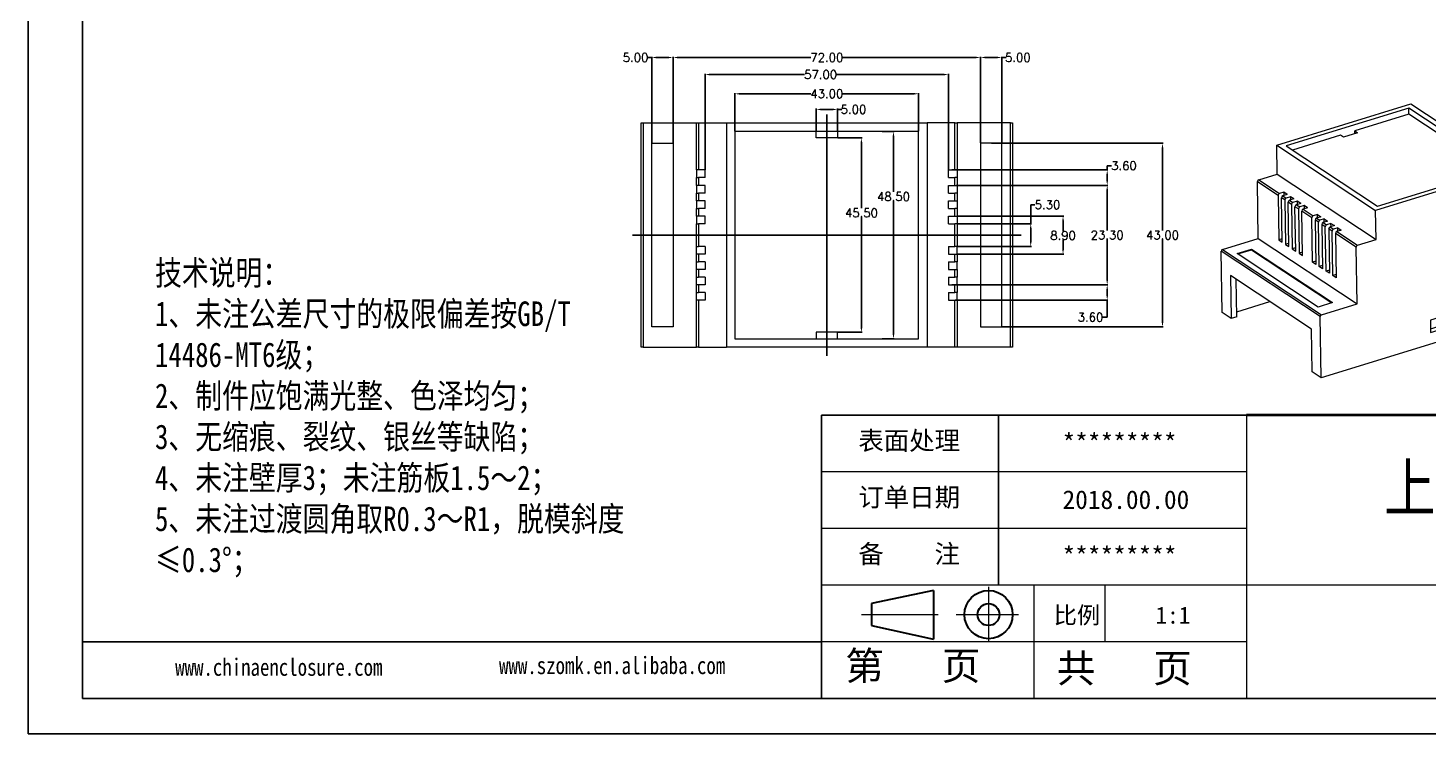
# Model space of a CAD drawing. Header units: inches. Extents: x 3379 to 5125, y 1126 to 1474.
# Drawn here: x 3379.1 to 3706.9, y 1125.7 to 1291 of the extents above; entities that cross this region are included whole.
import ezdxf

# ---------------------------------------------------------------- set-up
doc = ezdxf.new("R2010")
doc.units = ezdxf.units.IN
doc.header["$LTSCALE"] = 15
doc.linetypes.add('CENTER2', pattern=[28.575, 19.05, -3.175, 3.175, -3.175])
doc.layers.add('文字', color=81, linetype='Continuous')
for name, color, linetype, lineweight in [('粗实线', 7, 'Continuous', 30), ('细实线', 3, 'Continuous', 9), ('细点划线', 2, 'CENTER2', 9)]:
    doc.layers.add(name, color=color, linetype=linetype, lineweight=lineweight)
doc.styles.get("Standard").update_dxf_attribs({"font": 'txt', "bigfont": 'gbcbig.shx'})
doc.styles.add('宋体', font='', dxfattribs={"width": 0.8, "height": 3.5})
doc.styles.get('宋体').set_extended_font_data('SimSun')
doc.dimstyles.new('2.5', dxfattribs={"dimtxt": 2, "dimasz": 1, "dimexe": 0.18, "dimexo": 0.0625, "dimgap": 0.09, "dimtad": 0, "dimtih": 1, "dimtoh": 1, "dimzin": 0, "dimdsep": 46, "dimtxsty": 'Standard', "dimcen": 1, "dimadec": 0, "dimazin": 2, "dimtfac": 1, "dimtofl": 0, "dimtmove": 0, "dimatfit": 3, "dimfxl": 1, "dimtolj": 1, "dimtzin": 0, "dimarcsym": 0})

# ---------------------------------------------------------------- blocks, each defined once
blk = doc.blocks.new('1')
at = {"color": 7, "linetype": 'Continuous', "lineweight": 15}
for p, q in [((4125.38, 1702.35), (4071.17, 1674.18)), ((4125.69, 1701.05), (4073.97, 1674.17)), ((4125.69, 1701.05), (4124.75, 1686.88)), ((4129.08, 1700.81), (4125.38, 1702.35)), ((4127.84, 1700.16), (4125.69, 1701.05)), ((4129.08, 1700.81), (4127.84, 1700.16)), ((4129.08, 1700.81), (4128.26, 1688.37)), ((3961.98, 1685.9), (4001.19, 1697.95)), ((4000.63, 1696.71), (3964.75, 1685.68)), ((4027.35, 1679.05), (4000.63, 1696.71)), ((4000.66, 1694.91), (4000.63, 1696.71)), ((4001.19, 1697.95), (4030.12, 1678.84)), ((4127.84, 1700.16), (4127.01, 1687.72)), ((4000.66, 1694.91), (3984.8, 1690.04)), ((4025.52, 1678.49), (4000.66, 1694.91)), ((3980.63, 1688.76), (3966.61, 1684.46)), ((3981.46, 1688.22), (3980.63, 1688.76)), ((3985.63, 1689.5), (3981.46, 1688.22)), ((3984.8, 1690.04), (3985.63, 1689.5)), ((3984.82, 1689.25), (3984.8, 1690.04)), ((3961.98, 1685.9), (3990.9, 1666.79)), ((3962.12, 1677.39), (3961.98, 1685.9)), ((3964.75, 1685.68), (3991.47, 1668.03)), ((4096.49, 1682.62), (4102.72, 1685.86)), ((4101.06, 1685), (4100.93, 1682.96)), ((4102.72, 1685.86), (4102.49, 1682.31)), ((4111.8, 1658.36), (4163.52, 1685.24)), ((4112.11, 1657.06), (4166.32, 1685.24)), ((4122.75, 1686.66), (4122.54, 1683.55)), ((4122.75, 1686.66), (4123.87, 1687.25)), ((4124.39, 1685.98), (4122.75, 1686.66)), ((4123.87, 1687.25), (4125.51, 1686.56)), ((4124.18, 1682.87), (4124.39, 1685.98)), ((4125.64, 1683.1), (4125.85, 1686.21)), ((4128.26, 1688.37), (4127.01, 1687.72)), ((4127.01, 1687.72), (4149.89, 1678.16)), ((4128.26, 1688.37), (4151.13, 1678.81)), ((4161.23, 1684.06), (4161.37, 1686.14)), ((4162.62, 1686.79), (4161.37, 1686.14)), ((4163.52, 1685.24), (4161.37, 1686.14)), ((4166.32, 1685.24), (4162.62, 1686.79)), ((4166.32, 1685.24), (4165.14, 1667.48)), ((4096.26, 1679.07), (4096.49, 1682.62)), ((4102.49, 1682.31), (4096.26, 1679.07)), ((4100.93, 1682.96), (4096.36, 1680.58)), ((4102.49, 1682.31), (4100.93, 1682.96)), ((4105.53, 1682.86), (4103.52, 1652.53)), ((4106.31, 1682.53), (4104.3, 1652.21)), ((4106.94, 1682.86), (4104.88, 1651.96)), ((4107.4, 1683.83), (4105.28, 1651.86)), ((4106.16, 1683.18), (4105.53, 1682.86)), ((4105.53, 1682.86), (4106.31, 1682.53)), ((4108.18, 1683.5), (4106.06, 1651.53)), ((4106.94, 1682.86), (4106.16, 1683.18)), ((4106.31, 1682.53), (4106.94, 1682.86)), ((4108.8, 1683.83), (4106.68, 1651.85)), ((4108.03, 1684.15), (4107.4, 1683.83)), ((4107.4, 1683.83), (4108.18, 1683.5)), ((4108.8, 1683.83), (4108.03, 1684.15)), ((4108.18, 1683.5), (4108.8, 1683.83)), ((4116.5, 1680.41), (4115.38, 1663.54)), ((4122.54, 1683.55), (4116.5, 1680.41)), ((4137.41, 1671.67), (4116.5, 1680.41)), ((4124.18, 1682.87), (4122.54, 1683.55)), ((4145.51, 1675.88), (4125.71, 1684.16)), ((3956.7, 1675.73), (3962.12, 1677.39)), ((3962.12, 1677.39), (3991.04, 1658.28)), ((4030.12, 1678.84), (3990.9, 1666.79)), ((3991.47, 1668.03), (4027.35, 1679.05)), ((4030.26, 1670.33), (4030.12, 1678.84)), ((4093.07, 1676.38), (4092.45, 1676.06)), ((4093.85, 1676.06), (4093.07, 1676.38)), ((4117.26, 1676.77), (4116.31, 1662.56)), ((4118.04, 1676.45), (4117.09, 1662.24)), ((4117.88, 1677.1), (4117.26, 1676.77)), ((4117.26, 1676.77), (4118.04, 1676.45)), ((4118.66, 1676.77), (4117.72, 1662.56)), ((4118.66, 1676.77), (4117.88, 1677.1)), ((4118.04, 1676.45), (4118.66, 1676.77)), ((4120.22, 1676.12), (4119.6, 1675.79)), ((4121, 1675.79), (4120.22, 1676.12)), ((3956.56, 1658.59), (3956.29, 1675.15)), ((3962.35, 1671.15), (3956.29, 1675.15)), ((3956.7, 1675.73), (3962.76, 1671.72)), ((3964.01, 1672.11), (3962.76, 1671.72)), ((3965, 1671.45), (3964.01, 1672.11)), ((3964.01, 1672.11), (3964.02, 1671.15)), ((4035.97, 1671.97), (4030.17, 1675.8)), ((4035.68, 1672), (4030.26, 1670.33)), ((4071.17, 1674.18), (4069.98, 1656.41)), ((4071.17, 1674.18), (4074.87, 1672.63)), ((4073.97, 1674.17), (4076.12, 1673.28)), ((4074.87, 1672.63), (4074.04, 1660.2)), ((4076.12, 1673.28), (4074.87, 1672.63)), ((4075.29, 1660.84), (4076.12, 1673.28)), ((4090.58, 1675.09), (4089.47, 1658.41)), ((4091.36, 1674.76), (4090.25, 1658.08)), ((4091.2, 1675.41), (4090.58, 1675.09)), ((4090.58, 1675.09), (4091.36, 1674.76)), ((4091.98, 1675.08), (4090.83, 1657.83)), ((4091.98, 1675.08), (4091.2, 1675.41)), ((4092.45, 1676.06), (4091.22, 1657.67)), ((4091.36, 1674.76), (4091.98, 1675.08)), ((4093.23, 1675.73), (4092, 1657.34)), ((4092.45, 1676.06), (4093.23, 1675.73)), ((4093.85, 1676.06), (4092.59, 1657.1)), ((4093.23, 1675.73), (4093.85, 1676.06)), ((4119.6, 1675.79), (4118.68, 1661.94)), ((4120.38, 1675.47), (4119.51, 1662.37)), ((4119.6, 1675.79), (4120.38, 1675.47)), ((4121, 1675.79), (4120.13, 1662.7)), ((4120.38, 1675.47), (4121, 1675.79)), ((4122.62, 1663.99), (4123.16, 1672.15)), ((4123.16, 1672.15), (4124.57, 1671.56)), ((3962.35, 1671.15), (3962.56, 1658.16)), ((3963.55, 1657.51), (3963.34, 1670.49)), ((3964.33, 1669.84), (3963.34, 1670.49)), ((3965, 1671.45), (3963.75, 1671.07)), ((3963.75, 1671.07), (3964.74, 1670.41)), ((3964.33, 1669.84), (3964.55, 1656.85)), ((3965.99, 1670.8), (3964.74, 1670.41)), ((3965.54, 1656.2), (3965.32, 1669.18)), ((3966.31, 1668.53), (3965.32, 1669.18)), ((3966.98, 1670.14), (3965.73, 1669.76)), ((3965.73, 1669.76), (3966.72, 1669.1)), ((3966.98, 1670.14), (3965.99, 1670.8)), ((3965.99, 1670.8), (3966.01, 1669.84)), ((3966.31, 1668.53), (3966.53, 1655.54)), ((3967.97, 1669.49), (3966.72, 1669.1)), ((3968.97, 1668.83), (3967.71, 1668.45)), ((3967.71, 1668.45), (3968.71, 1667.79)), ((3968.97, 1668.83), (3967.97, 1669.49)), ((3967.97, 1669.49), (3967.99, 1668.53)), ((3969.96, 1668.18), (3968.71, 1667.79)), ((3970.95, 1667.52), (3969.96, 1668.18)), ((3969.96, 1668.18), (3969.97, 1667.22)), ((4036.38, 1655.11), (4036.11, 1671.68)), ((4123.87, 1664.64), (4124.34, 1671.66)), ((4124.57, 1671.56), (4124.12, 1664.77)), ((4125.61, 1665.54), (4125.97, 1670.98)), ((4125.97, 1670.98), (4127.38, 1670.39)), ((4126.86, 1666.19), (4127.14, 1670.49)), ((4127.38, 1670.39), (4127.11, 1666.32)), ((4128.6, 1667.1), (4128.78, 1669.8)), ((4128.78, 1669.8), (4130.18, 1669.22)), ((4129.85, 1667.74), (4129.95, 1669.31)), ((4130.18, 1669.22), (4130.09, 1667.87)), ((4140.95, 1668.8), (4137.03, 1666.76)), ((4139.16, 1665.9), (4139.29, 1667.93)), ((4140.72, 1665.24), (4140.95, 1668.8)), ((3967.52, 1654.89), (3967.3, 1667.87)), ((3968.3, 1667.22), (3967.3, 1667.87)), ((3968.3, 1667.22), (3968.51, 1654.23)), ((3969.5, 1653.58), (3969.29, 1666.56)), ((3972.21, 1664.63), (3969.29, 1666.56)), ((3970.95, 1667.52), (3969.7, 1667.14)), ((3969.7, 1667.14), (3972.62, 1665.21)), ((3972.42, 1651.65), (3972.21, 1664.63)), ((3973.87, 1665.59), (3972.62, 1665.21)), ((3973.2, 1663.98), (3973.42, 1650.99)), ((3974.19, 1663.32), (3973.2, 1663.98)), ((3974.86, 1664.94), (3973.61, 1664.55)), ((3973.61, 1664.55), (3974.6, 1663.9)), ((3973.87, 1665.59), (3974.86, 1664.94)), ((3973.89, 1664.64), (3973.87, 1665.59)), ((3975.85, 1664.28), (3974.6, 1663.9)), ((3975.85, 1664.28), (3976.84, 1663.63)), ((3975.87, 1663.33), (3975.85, 1664.28)), ((3991.04, 1658.28), (3990.9, 1666.79)), ((4047.1, 1658.28), (4036.21, 1665.48)), ((4137.03, 1666.76), (4136.79, 1663.2)), ((4136.79, 1663.2), (4140.72, 1665.24)), ((4136.89, 1664.72), (4139.16, 1665.9)), ((4137.12, 1666.31), (4137.02, 1664.79)), ((4138.53, 1665.73), (4137.12, 1666.31)), ((4138.3, 1665.82), (4138.27, 1665.43)), ((4138.52, 1665.56), (4138.53, 1665.73)), ((4139.16, 1665.9), (4140.72, 1665.24)), ((4164.8, 1666.87), (4157.01, 1662.82)), ((3974.41, 1650.34), (3974.19, 1663.32)), ((3975.18, 1662.67), (3975.4, 1649.68)), ((3976.17, 1662.01), (3975.18, 1662.67)), ((3976.84, 1663.63), (3975.59, 1663.24)), ((3975.59, 1663.24), (3976.58, 1662.59)), ((3976.39, 1649.03), (3976.17, 1662.01)), ((3977.84, 1662.97), (3976.58, 1662.59)), ((3977.17, 1661.36), (3977.38, 1648.37)), ((3978.16, 1660.7), (3977.17, 1661.36)), ((3978.83, 1662.32), (3977.58, 1661.93)), ((3977.58, 1661.93), (3978.57, 1661.28)), ((3977.84, 1662.97), (3978.83, 1662.32)), ((3977.85, 1662.02), (3977.84, 1662.97)), ((3978.37, 1647.72), (3978.16, 1660.7)), ((3979.82, 1661.66), (3978.57, 1661.28)), ((3985.21, 1656.04), (3979.15, 1660.05)), ((3979.15, 1660.05), (3979.37, 1647.06)), ((3980.81, 1661.01), (3979.56, 1660.62)), ((3979.56, 1660.62), (3985.62, 1656.62)), ((3979.82, 1661.66), (3980.81, 1661.01)), ((3979.84, 1660.71), (3979.82, 1661.66)), ((4042.53, 1659.53), (4036.24, 1663.69)), ((4042.35, 1659.48), (4036.25, 1663.51)), ((4075.29, 1660.84), (4074.04, 1660.2)), ((4074.04, 1660.2), (4107.58, 1646.18)), ((4107.65, 1647.31), (4075.29, 1660.84)), ((4076.78, 1661.24), (4075.36, 1661.83)), ((4077.07, 1660.1), (4077.12, 1660.88)), ((4077.26, 1660.02), (4080.98, 1661.95)), ((4107.88, 1650.71), (4080.98, 1661.95)), ((4111.02, 1661.27), (4110.85, 1658.76)), ((4115.38, 1663.54), (4111.02, 1661.27)), ((4114.55, 1659.79), (4111.02, 1661.27)), ((4116.35, 1663.13), (4115.38, 1663.54)), ((4116.31, 1662.56), (4117.09, 1662.24)), ((4117.09, 1662.24), (4117.72, 1662.56)), ((4118.69, 1662.15), (4117.72, 1662.56)), ((4157.01, 1662.82), (4155.92, 1646.39)), ((3946.13, 1655.38), (3956.56, 1658.59)), ((3956.56, 1658.59), (3985.49, 1639.48)), ((3963.54, 1658.46), (3962.56, 1658.16)), ((3962.56, 1658.16), (3963.55, 1657.51)), ((3965.52, 1657.15), (3964.55, 1656.85)), ((3964.55, 1656.85), (3965.54, 1656.2)), ((3967.5, 1655.84), (3966.53, 1655.54)), ((3985.49, 1639.48), (3985.21, 1656.04)), ((3985.62, 1656.62), (3991.04, 1658.28)), ((4036.31, 1659.6), (4038.36, 1658.25)), ((4046.81, 1658.32), (4036.38, 1655.11)), ((4038.36, 1658.25), (4042.53, 1659.53)), ((4047.54, 1640.09), (4047.24, 1658)), ((4069.98, 1656.41), (4110.93, 1639.3)), ((4070.1, 1656.12), (4111.05, 1639)), ((4107.58, 1646.18), (4108.4, 1658.61)), ((4109.65, 1659.26), (4108.4, 1658.61)), ((4108.4, 1658.61), (4112.11, 1657.06)), ((4109.65, 1659.26), (4111.8, 1658.36)), ((4112.11, 1657.06), (4110.93, 1639.3)), ((3974.65, 1635.7), (3945.72, 1654.81)), ((3946.02, 1636.9), (3945.72, 1654.81)), ((3946.13, 1655.38), (3975.06, 1636.27)), ((3950.42, 1654.17), (3954.59, 1655.45)), ((3974.11, 1638.51), (3950.42, 1654.17)), ((3950.6, 1654.04), (3954.59, 1655.27)), ((3954.59, 1655.45), (3978.28, 1639.8)), ((3954.59, 1655.27), (3954.59, 1655.45)), ((3954.59, 1655.27), (3978.1, 1639.74)), ((3966.53, 1655.54), (3967.52, 1654.89)), ((3969.49, 1654.53), (3968.51, 1654.23)), ((3968.51, 1654.23), (3969.5, 1653.58)), ((3973.4, 1651.95), (3972.42, 1651.65)), ((3973.42, 1650.99), (3972.42, 1651.65)), ((4077.58, 1652.99), (4076.96, 1643.75)), ((4105.28, 1651.86), (4105.21, 1651.82)), ((4105.28, 1651.86), (4106.06, 1651.53)), ((4106.06, 1651.53), (4106.68, 1651.85)), ((4108.05, 1653.3), (4106.73, 1652.61)), ((3972.12, 1632.05), (3948.43, 1647.7)), ((3948.43, 1647.7), (3948.64, 1635.17)), ((3975.38, 1650.64), (3974.41, 1650.34)), ((3975.4, 1649.68), (3974.41, 1650.34)), ((3977.37, 1649.33), (3976.39, 1649.03)), ((3977.38, 1648.37), (3976.39, 1649.03)), ((3979.35, 1648.02), (3978.37, 1647.72)), ((3979.37, 1647.06), (3978.37, 1647.72)), ((4085.54, 1640.16), (4086.16, 1649.4)), ((4086.88, 1642.14), (4087.33, 1648.92)), ((4087.56, 1648.82), (4086.95, 1639.58)), ((4088.35, 1638.99), (4088.96, 1648.23)), ((4089.69, 1640.97), (4090.14, 1647.74)), ((4090.37, 1647.64), (4089.75, 1638.4)), ((4090.16, 1647.73), (4089.98, 1644.94)), ((3950.31, 1635.68), (3950.12, 1646.58)), ((4076.96, 1643.75), (4085.54, 1640.16)), ((4077.08, 1643.45), (4085.66, 1639.86)), ((4087.38, 1646.03), (4087.14, 1646.12)), ((4090.18, 1644.85), (4089.95, 1644.95)), ((4091.16, 1637.82), (4091.77, 1647.06)), ((4092.49, 1639.8), (4092.94, 1646.57)), ((4093.18, 1646.47), (4092.56, 1637.23)), ((4092.99, 1643.68), (4092.76, 1643.78)), ((4093.11, 1645.54), (4092.87, 1645.41)), ((4093.97, 1636.64), (4094.58, 1645.88)), ((4095.75, 1645.39), (4095.3, 1638.62)), ((4095.98, 1645.3), (4095.37, 1636.06)), ((4100.12, 1643.57), (4099.5, 1634.33)), ((4151.53, 1643.68), (4150.97, 1635.24)), ((4155.58, 1645.78), (4151.53, 1643.68)), ((3950.28, 1637.14), (3959.93, 1640.1)), ((3978.28, 1639.8), (3974.11, 1638.51)), ((4047.54, 1640.09), (3974.94, 1617.79)), ((3975.06, 1636.27), (3985.49, 1639.48)), ((4081.05, 1641.79), (4080.74, 1637.14)), ((4086.76, 1640.37), (4085.82, 1639.88)), ((4086.76, 1640.37), (4086.88, 1642.14)), ((4086.99, 1640.27), (4086.76, 1640.37)), ((4087.11, 1642.05), (4086.88, 1642.14)), ((4086.95, 1639.58), (4088.35, 1638.99)), ((4087.07, 1639.28), (4088.47, 1638.69)), ((4089.57, 1639.19), (4089.69, 1640.97)), ((4089.92, 1640.87), (4089.69, 1640.97)), ((4092.37, 1638.02), (4092.49, 1639.8)), ((4092.73, 1639.7), (4092.49, 1639.8)), ((4095.8, 1642.51), (4095.56, 1642.6)), ((4101.29, 1643.08), (4100.84, 1636.31)), ((4100.91, 1633.74), (4101.52, 1642.98)), ((4101.33, 1640.19), (4101.1, 1640.29)), ((4102.92, 1642.4), (4102.31, 1633.15)), ((4104.09, 1641.91), (4103.64, 1635.13)), ((4103.71, 1632.57), (4104.33, 1641.81)), ((4105.73, 1641.22), (4105.12, 1631.98)), ((4106.9, 1640.73), (4106.45, 1633.96)), ((4106.52, 1631.39), (4107.14, 1640.64)), ((4108.54, 1640.05), (4107.93, 1630.81)), ((4109.71, 1639.56), (4109.26, 1632.79)), ((4109.33, 1630.22), (4109.94, 1639.46)), ((4111.21, 1639.02), (4119, 1643.07)), ((4119, 1643.07), (4117.91, 1626.63)), ((3948.64, 1635.17), (3946.02, 1636.9)), ((3950.31, 1635.68), (3948.64, 1635.17)), ((3974.94, 1617.79), (3974.65, 1635.7)), ((4015.3, 1637.2), (4006.95, 1634.64)), ((4014.25, 1634.35), (4014.21, 1636.87)), ((4015.36, 1633.62), (4015.3, 1637.2)), ((4121.68, 1620.02), (4080.74, 1637.14)), ((4089.57, 1639.19), (4088.63, 1638.71)), ((4089.8, 1639.1), (4089.57, 1639.19)), ((4089.75, 1638.4), (4091.16, 1637.82)), ((4089.87, 1638.1), (4091.28, 1637.52)), ((4092.37, 1638.02), (4091.44, 1637.53)), ((4092.61, 1637.92), (4092.37, 1638.02)), ((4092.56, 1637.23), (4093.97, 1636.64)), ((4092.68, 1636.93), (4094.08, 1636.34)), ((4095.18, 1636.85), (4094.25, 1636.36)), ((4095.18, 1636.85), (4095.3, 1638.62)), ((4095.42, 1636.75), (4095.18, 1636.85)), ((4095.53, 1638.53), (4095.3, 1638.62)), ((4095.37, 1636.06), (4099.5, 1634.33)), ((4095.49, 1635.76), (4099.62, 1634.03)), ((4100.84, 1636.31), (4100.72, 1634.53)), ((4101.07, 1636.21), (4100.84, 1636.31)), ((4103.64, 1635.13), (4103.53, 1633.36)), ((4103.88, 1635.04), (4103.64, 1635.13)), ((4104.14, 1639.02), (4103.91, 1639.11)), ((4106.95, 1637.84), (4106.72, 1637.94)), ((4109.76, 1636.67), (4109.52, 1636.77)), ((4121.68, 1620.02), (4150.97, 1635.24)), ((3972.33, 1619.52), (3972.12, 1632.05)), ((4006.95, 1634.64), (4007.01, 1631.06)), ((4006.99, 1632.12), (4014.25, 1634.35)), ((4007.01, 1631.06), (4015.36, 1633.62)), ((4014.25, 1634.35), (4015.36, 1633.62)), ((4100.72, 1634.53), (4099.78, 1634.05)), ((4100.72, 1634.53), (4100.95, 1634.43)), ((4100.91, 1633.74), (4102.31, 1633.15)), ((4101.02, 1633.44), (4102.43, 1632.86)), ((4103.53, 1633.36), (4102.59, 1632.87)), ((4103.53, 1633.36), (4103.76, 1633.26)), ((4103.71, 1632.57), (4105.12, 1631.98)), ((4103.83, 1632.27), (4105.24, 1631.68)), ((4106.33, 1632.18), (4105.4, 1631.7)), ((4106.45, 1633.96), (4106.33, 1632.18)), ((4106.33, 1632.18), (4106.57, 1632.09)), ((4106.69, 1633.86), (4106.45, 1633.96)), ((4106.52, 1631.39), (4107.93, 1630.81)), ((4106.64, 1631.09), (4108.04, 1630.51)), ((4109.26, 1632.79), (4109.14, 1631.01)), ((4109.49, 1632.69), (4109.26, 1632.79)), ((4109.14, 1631.01), (4108.21, 1630.53)), ((4109.14, 1631.01), (4109.37, 1630.91)), ((4109.33, 1630.22), (4117.91, 1626.63)), ((4109.45, 1629.92), (4118.03, 1626.34)), ((4118.19, 1626.35), (4122.24, 1628.46)), ((4122.24, 1628.46), (4121.68, 1620.02)), ((3974.94, 1617.79), (3972.33, 1619.52))]:
    blk.add_line(p, q, dxfattribs=at)
at = {"color": 8, "linetype": 'Continuous', "lineweight": 15}
for p, q in [((4035.68, 1672), (4030.17, 1675.64)), ((4046.81, 1658.32), (4036.22, 1665.32))]:
    blk.add_line(p, q, dxfattribs=at)
at = {"color": 7, "linetype": 'Continuous', "lineweight": 15, "flags": 128}
for points in [[(4124.39, 1685.98), (4124.63, 1685.9), (4124.91, 1685.86), (4125.19, 1685.86), (4125.44, 1685.9), (4125.65, 1685.98), (4125.79, 1686.08), (4125.85, 1686.2), (4125.82, 1686.33), (4125.7, 1686.46), (4125.51, 1686.56)], [(4124.18, 1682.87), (4124.43, 1682.79), (4124.7, 1682.75), (4124.98, 1682.75), (4125.24, 1682.79), (4125.44, 1682.87), (4125.58, 1682.97), (4125.64, 1683.1), (4125.64, 1683.1)], [(4075.95, 1660.57), (4076.18, 1660.54), (4076.46, 1660.54), (4076.71, 1660.58), (4076.92, 1660.65), (4077.06, 1660.76), (4077.12, 1660.88), (4077.09, 1661.01), (4076.97, 1661.13), (4076.78, 1661.24)], [(4085.82, 1639.88), (4085.76, 1639.86), (4085.71, 1639.85), (4085.66, 1639.87), (4085.61, 1639.9), (4085.58, 1639.94), (4085.56, 1640.01), (4085.54, 1640.08), (4085.54, 1640.16)], [(4110.93, 1639.3), (4110.93, 1639.22), (4110.94, 1639.14), (4110.96, 1639.08), (4111, 1639.03), (4111.04, 1639), (4111.09, 1638.99), (4111.15, 1638.99), (4111.21, 1639.02)], [(4088.63, 1638.71), (4088.57, 1638.69), (4088.52, 1638.68), (4088.46, 1638.69), (4088.42, 1638.72), (4088.39, 1638.77), (4088.36, 1638.83), (4088.35, 1638.91), (4088.35, 1638.99)], [(4091.44, 1637.53), (4091.38, 1637.51), (4091.32, 1637.51), (4091.27, 1637.52), (4091.23, 1637.55), (4091.19, 1637.6), (4091.17, 1637.66), (4091.16, 1637.73), (4091.16, 1637.82)], [(4094.25, 1636.36), (4094.19, 1636.34), (4094.13, 1636.33), (4094.08, 1636.35), (4094.04, 1636.38), (4094, 1636.42), (4093.98, 1636.49), (4093.97, 1636.56), (4093.97, 1636.64)], [(4099.5, 1634.33), (4099.5, 1634.24), (4099.51, 1634.17), (4099.54, 1634.11), (4099.57, 1634.06), (4099.62, 1634.03), (4099.67, 1634.02), (4099.72, 1634.02), (4099.78, 1634.05)], [(4102.31, 1633.15), (4102.31, 1633.07), (4102.32, 1633), (4102.35, 1632.94), (4102.38, 1632.89), (4102.42, 1632.86), (4102.48, 1632.84), (4102.53, 1632.85), (4102.59, 1632.87)], [(4105.12, 1631.98), (4105.12, 1631.9), (4105.13, 1631.82), (4105.15, 1631.76), (4105.19, 1631.71), (4105.23, 1631.68), (4105.28, 1631.67), (4105.34, 1631.68), (4105.4, 1631.7)], [(4107.93, 1630.81), (4107.93, 1630.72), (4107.94, 1630.65), (4107.96, 1630.59), (4108, 1630.54), (4108.04, 1630.51), (4108.09, 1630.5), (4108.15, 1630.5), (4108.21, 1630.53)], [(4117.91, 1626.63), (4117.91, 1626.55), (4117.92, 1626.48), (4117.94, 1626.42), (4117.98, 1626.37), (4118.02, 1626.34), (4118.07, 1626.32), (4118.13, 1626.33), (4118.19, 1626.35)]]:
    blk.add_lwpolyline(points, dxfattribs=at)
at = {"color": 7, "linetype": 'Continuous', "lineweight": 15}
for centre, radius, start, end in [((3956.9, 1675.15), 0.616, 109.5894, 179.5442), ((4035.79, 1671.7), 0.317, 356.1907, 109.8834), ((3962.96, 1671.14), 0.616, 109.5894, 179.5442), ((3963.95, 1670.49), 0.616, 109.5894, 179.5442), ((3964.95, 1669.83), 0.616, 109.5894, 179.5442), ((3965.94, 1669.18), 0.616, 109.5894, 179.5442), ((3966.93, 1668.52), 0.616, 109.5894, 179.5442), ((3967.92, 1667.87), 0.616, 109.5894, 179.5442), ((3968.91, 1667.21), 0.616, 109.5894, 179.5442), ((3969.9, 1666.56), 0.616, 109.5894, 179.5442), ((3972.82, 1664.63), 0.616, 109.5894, 179.5442), ((3973.82, 1663.97), 0.616, 109.5894, 179.5442), ((3974.81, 1663.32), 0.616, 109.5894, 179.5442), ((4164.36, 1667.52), 0.783, 304.2663, 356.9881), ((3975.8, 1662.66), 0.616, 109.5894, 179.5442), ((3976.79, 1662.01), 0.616, 109.5894, 179.5442), ((3977.78, 1661.35), 0.616, 109.5894, 179.5442), ((3978.77, 1660.7), 0.616, 109.5894, 179.5442), ((3979.77, 1660.04), 0.616, 109.5894, 179.5442), ((3985.83, 1656.04), 0.616, 109.5894, 179.5442), ((4046.92, 1658.02), 0.317, 356.1899, 109.8838), ((4070.25, 1656.35), 0.276, 165.904, 237.3605), ((3946.34, 1654.8), 0.616, 109.5891, 179.5448), ((4077.23, 1643.68), 0.276, 165.9008, 237.3646), ((4155.14, 1646.43), 0.783, 304.2665, 356.9877), ((4087.21, 1639.51), 0.276, 165.9008, 237.3646), ((3975.26, 1635.69), 0.616, 109.5891, 179.5448), ((4090.02, 1638.34), 0.276, 165.9008, 237.3646), ((4092.83, 1637.16), 0.276, 165.9008, 237.3646), ((4095.64, 1635.99), 0.276, 165.9008, 237.3646), ((4101.17, 1633.67), 0.276, 165.9008, 237.3646), ((4103.98, 1632.5), 0.276, 165.9008, 237.3646), ((4106.79, 1631.33), 0.276, 165.9008, 237.3646), ((4109.6, 1630.15), 0.276, 165.9008, 237.3646)]:
    blk.add_arc(centre, radius, start, end, dxfattribs=at)
blk = doc.blocks.new('*D116')
at = {"color": 0, "lineweight": -2}
for p, q in [((3530.1, 1264.03), (3530.1, 1284.23)), ((3531.1, 1284.05), (3562.34, 1284.05)), ((3601.1, 1284.05), (3569.86, 1284.05)), ((3602.1, 1264.03), (3602.1, 1284.23))]:
    blk.add_line(p, q, dxfattribs=at)
at = {"color": 0}
for points in [[(3531.1, 1284.22), (3531.1, 1283.89), (3530.1, 1284.05)], [(3601.1, 1284.22), (3601.1, 1283.89), (3602.1, 1284.05)]]:
    blk.add_solid(points, dxfattribs=at)
at = {"layer": 'Defpoints', "color": 0}
for p in [(3602.1, 1284.05), (3530.1, 1263.96), (3602.1, 1263.96)]:
    blk.add_point(p, dxfattribs=at)
at = {"color": 0, "insert": (3566.1, 1284.05), "char_height": 2, "attachment_point": 5}
blk.add_mtext('\\A1;72.00', dxfattribs=at)
blk = doc.blocks.new('*D117')
at = {"color": 0, "lineweight": -2}
for p, q in [((3537.6, 1257.78), (3537.6, 1280.23)), ((3538.6, 1280.05), (3560.91, 1280.05)), ((3593.6, 1280.05), (3568.42, 1280.05)), ((3594.6, 1257.78), (3594.6, 1280.23))]:
    blk.add_line(p, q, dxfattribs=at)
at = {"color": 0}
for points in [[(3538.6, 1280.22), (3538.6, 1279.88), (3537.6, 1280.05)], [(3593.6, 1280.22), (3593.6, 1279.88), (3594.6, 1280.05)]]:
    blk.add_solid(points, dxfattribs=at)
at = {"layer": 'Defpoints', "color": 0}
for p in [(3594.6, 1280.05), (3537.6, 1257.71), (3594.6, 1257.71)]:
    blk.add_point(p, dxfattribs=at)
at = {"color": 0, "insert": (3564.67, 1280.05), "char_height": 2, "attachment_point": 5}
blk.add_mtext('\\A1;57.00', dxfattribs=at)
blk = doc.blocks.new('*D118')
at = {"color": 0, "lineweight": -2}
for p, q in [((3544.6, 1266.78), (3544.6, 1275.73)), ((3545.6, 1275.55), (3562.34, 1275.55)), ((3586.6, 1275.55), (3569.86, 1275.55)), ((3587.6, 1266.78), (3587.6, 1275.73))]:
    blk.add_line(p, q, dxfattribs=at)
at = {"color": 0}
for points in [[(3545.6, 1275.72), (3545.6, 1275.38), (3544.6, 1275.55)], [(3586.6, 1275.72), (3586.6, 1275.38), (3587.6, 1275.55)]]:
    blk.add_solid(points, dxfattribs=at)
at = {"layer": 'Defpoints', "color": 0}
for p in [(3587.6, 1275.55), (3544.6, 1266.71), (3587.6, 1266.71)]:
    blk.add_point(p, dxfattribs=at)
at = {"color": 0, "insert": (3566.1, 1275.55), "char_height": 2, "attachment_point": 5}
blk.add_mtext('\\A1;43.00', dxfattribs=at)
blk = doc.blocks.new('*D119')
at = {"color": 0, "lineweight": -2}
for p, q in [((3563.6, 1266.78), (3563.6, 1272.07)), ((3568.6, 1266.78), (3568.6, 1272.07)), ((3564.6, 1271.89), (3567.6, 1271.89)), ((3568.6, 1271.89), (3569.6, 1271.89))]:
    blk.add_line(p, q, dxfattribs=at)
at = {"color": 0}
for points in [[(3564.6, 1272.06), (3564.6, 1271.73), (3563.6, 1271.89)], [(3567.6, 1272.06), (3567.6, 1271.73), (3568.6, 1271.89)]]:
    blk.add_solid(points, dxfattribs=at)
at = {"layer": 'Defpoints', "color": 0}
for p in [(3568.6, 1271.89), (3563.6, 1266.71), (3568.6, 1266.71)]:
    blk.add_point(p, dxfattribs=at)
at = {"color": 0, "insert": (3572.36, 1271.89), "char_height": 2, "attachment_point": 5}
blk.add_mtext('\\A1;5.00', dxfattribs=at)
blk = doc.blocks.new('*D120')
at = {"color": 0, "lineweight": -2}
for p, q in [((3602.1, 1264.03), (3602.1, 1284.23)), ((3603.1, 1284.05), (3606.1, 1284.05)), ((3607.1, 1264.03), (3607.1, 1284.23)), ((3607.1, 1284.05), (3608.1, 1284.05))]:
    blk.add_line(p, q, dxfattribs=at)
at = {"color": 0}
for points in [[(3603.1, 1284.22), (3603.1, 1283.89), (3602.1, 1284.05)], [(3606.1, 1284.22), (3606.1, 1283.89), (3607.1, 1284.05)]]:
    blk.add_solid(points, dxfattribs=at)
at = {"layer": 'Defpoints', "color": 0}
for p in [(3607.1, 1284.05), (3602.1, 1263.96), (3607.1, 1263.96)]:
    blk.add_point(p, dxfattribs=at)
at = {"color": 0, "insert": (3610.86, 1284.05), "char_height": 2, "attachment_point": 5}
blk.add_mtext('\\A1;5.00', dxfattribs=at)
blk = doc.blocks.new('*D121')
at = {"color": 0, "lineweight": -2}
for p, q in [((3525.1, 1284.05), (3524.1, 1284.05)), ((3525.1, 1264.03), (3525.1, 1284.23)), ((3529.1, 1284.05), (3526.1, 1284.05)), ((3530.1, 1264.03), (3530.1, 1284.23))]:
    blk.add_line(p, q, dxfattribs=at)
at = {"color": 0}
for points in [[(3526.1, 1284.22), (3526.1, 1283.89), (3525.1, 1284.05)], [(3529.1, 1284.22), (3529.1, 1283.89), (3530.1, 1284.05)]]:
    blk.add_solid(points, dxfattribs=at)
at = {"layer": 'Defpoints', "color": 0}
for p in [(3525.1, 1284.05), (3525.1, 1263.96), (3530.1, 1263.96)]:
    blk.add_point(p, dxfattribs=at)
at = {"color": 0, "insert": (3521.34, 1284.05), "char_height": 2, "attachment_point": 5}
blk.add_mtext('\\A1;5.00', dxfattribs=at)
blk = doc.blocks.new('*D122')
at = {"color": 0, "lineweight": -2}
for p, q in [((3568.66, 1265.21), (3574.39, 1265.21)), ((3574.21, 1264.21), (3574.21, 1248.76)), ((3574.21, 1220.71), (3574.21, 1246.58)), ((3568.66, 1219.71), (3574.39, 1219.71))]:
    blk.add_line(p, q, dxfattribs=at)
at = {"color": 0}
for points in [[(3574.04, 1264.21), (3574.37, 1264.21), (3574.21, 1265.21)], [(3574.04, 1220.71), (3574.37, 1220.71), (3574.21, 1219.71)]]:
    blk.add_solid(points, dxfattribs=at)
at = {"layer": 'Defpoints', "color": 0}
for p in [(3568.6, 1265.21), (3574.21, 1265.21), (3568.6, 1219.71)]:
    blk.add_point(p, dxfattribs=at)
at = {"color": 0, "insert": (3574.21, 1247.67), "char_height": 2, "attachment_point": 5}
blk.add_mtext('\\A1;45.50', dxfattribs=at)
blk = doc.blocks.new('*D123')
at = {"color": 0, "lineweight": -2}
for p, q in [((3579.04, 1266.71), (3581.9, 1266.71)), ((3581.72, 1265.71), (3581.72, 1252.57)), ((3581.72, 1219.21), (3581.72, 1250.39)), ((3579.04, 1218.21), (3581.9, 1218.21))]:
    blk.add_line(p, q, dxfattribs=at)
at = {"color": 0}
for points in [[(3581.55, 1265.71), (3581.89, 1265.71), (3581.72, 1266.71)], [(3581.55, 1219.21), (3581.89, 1219.21), (3581.72, 1218.21)]]:
    blk.add_solid(points, dxfattribs=at)
at = {"layer": 'Defpoints', "color": 0}
for p in [(3578.98, 1266.71), (3578.98, 1218.21), (3581.72, 1218.21)]:
    blk.add_point(p, dxfattribs=at)
at = {"color": 0, "insert": (3581.72, 1251.48), "char_height": 2, "attachment_point": 5}
blk.add_mtext('\\A1;48.50', dxfattribs=at)
blk = doc.blocks.new('*D124')
at = {"color": 0, "lineweight": -2}
for p, q in [((3613.86, 1245.11), (3613.86, 1249.56)), ((3613.86, 1249.56), (3614.86, 1249.56)), ((3596.66, 1245.11), (3614.04, 1245.11)), ((3613.86, 1240.81), (3613.86, 1244.11)), ((3596.66, 1239.81), (3614.04, 1239.81))]:
    blk.add_line(p, q, dxfattribs=at)
at = {"color": 0}
for points in [[(3613.69, 1244.11), (3614.03, 1244.11), (3613.86, 1245.11)], [(3613.69, 1240.81), (3614.03, 1240.81), (3613.86, 1239.81)]]:
    blk.add_solid(points, dxfattribs=at)
at = {"layer": 'Defpoints', "color": 0}
for p in [(3596.6, 1245.11), (3613.86, 1245.11), (3596.6, 1239.81)]:
    blk.add_point(p, dxfattribs=at)
at = {"color": 0, "insert": (3617.78, 1249.56), "char_height": 2, "attachment_point": 5}
blk.add_mtext('\\A1;5.30', dxfattribs=at)
blk = doc.blocks.new('*D129')
at = {"color": 0, "lineweight": -2}
for p, q in [((3596.66, 1254.11), (3631.95, 1254.11)), ((3631.77, 1253.11), (3631.77, 1243.55)), ((3631.77, 1231.81), (3631.77, 1241.37)), ((3596.66, 1230.81), (3631.95, 1230.81))]:
    blk.add_line(p, q, dxfattribs=at)
at = {"color": 0}
for points in [[(3631.61, 1253.11), (3631.94, 1253.11), (3631.77, 1254.11)], [(3631.61, 1231.81), (3631.94, 1231.81), (3631.77, 1230.81)]]:
    blk.add_solid(points, dxfattribs=at)
at = {"layer": 'Defpoints', "color": 0}
for p in [(3596.6, 1254.11), (3631.77, 1254.11), (3596.6, 1230.81)]:
    blk.add_point(p, dxfattribs=at)
at = {"color": 0, "insert": (3631.77, 1242.46), "char_height": 2, "attachment_point": 5}
blk.add_mtext('\\A1;23.30', dxfattribs=at)
blk = doc.blocks.new('*D130')
at = {"color": 0, "lineweight": -2}
for p, q in [((3595.41, 1257.71), (3631.95, 1257.71)), ((3631.77, 1257.71), (3631.77, 1258.71)), ((3631.77, 1258.71), (3632.77, 1258.71)), ((3631.77, 1255.11), (3631.77, 1256.71)), ((3596.41, 1254.11), (3631.95, 1254.11))]:
    blk.add_line(p, q, dxfattribs=at)
at = {"color": 0}
for points in [[(3631.61, 1256.71), (3631.94, 1256.71), (3631.77, 1257.71)], [(3631.61, 1255.11), (3631.94, 1255.11), (3631.77, 1254.11)]]:
    blk.add_solid(points, dxfattribs=at)
at = {"layer": 'Defpoints', "color": 0}
for p in [(3595.35, 1257.71), (3631.77, 1257.71), (3596.35, 1254.11)]:
    blk.add_point(p, dxfattribs=at)
at = {"color": 0, "insert": (3635.7, 1258.71), "char_height": 2, "attachment_point": 5}
blk.add_mtext('\\A1;3.60', dxfattribs=at)
blk = doc.blocks.new('*D131')
at = {"color": 0, "lineweight": -2}
for p, q in [((3595.41, 1230.81), (3631.95, 1230.81)), ((3631.77, 1229.81), (3631.77, 1228.21)), ((3596.16, 1227.21), (3631.95, 1227.21)), ((3631.77, 1227.21), (3631.77, 1223.23)), ((3631.77, 1223.23), (3630.77, 1223.23))]:
    blk.add_line(p, q, dxfattribs=at)
at = {"color": 0}
for points in [[(3631.61, 1229.81), (3631.94, 1229.81), (3631.77, 1230.81)], [(3631.61, 1228.21), (3631.94, 1228.21), (3631.77, 1227.21)]]:
    blk.add_solid(points, dxfattribs=at)
at = {"layer": 'Defpoints', "color": 0}
for p in [(3595.35, 1230.81), (3596.1, 1227.21), (3631.77, 1227.21)]:
    blk.add_point(p, dxfattribs=at)
at = {"color": 0, "insert": (3627.85, 1223.23), "char_height": 2, "attachment_point": 5}
blk.add_mtext('\\A1;3.60', dxfattribs=at)
blk = doc.blocks.new('*D132')
at = {"color": 0, "lineweight": -2}
for p, q in [((3596.66, 1246.91), (3621.61, 1246.91)), ((3621.43, 1245.91), (3621.43, 1243.46)), ((3621.43, 1239.01), (3621.43, 1241.28)), ((3596.66, 1238.01), (3621.61, 1238.01))]:
    blk.add_line(p, q, dxfattribs=at)
at = {"color": 0}
for points in [[(3621.26, 1245.91), (3621.59, 1245.91), (3621.43, 1246.91)], [(3621.26, 1239.01), (3621.59, 1239.01), (3621.43, 1238.01)]]:
    blk.add_solid(points, dxfattribs=at)
at = {"layer": 'Defpoints', "color": 0}
for p in [(3596.6, 1246.91), (3596.6, 1238.01), (3621.43, 1238.01)]:
    blk.add_point(p, dxfattribs=at)
at = {"color": 0, "insert": (3621.43, 1242.37), "char_height": 2, "attachment_point": 5}
blk.add_mtext('\\A1;8.90', dxfattribs=at)
blk = doc.blocks.new('*D133')
at = {"color": 0, "lineweight": -2}
for p, q in [((3604.66, 1263.96), (3644.9, 1263.96)), ((3644.72, 1262.96), (3644.72, 1243.55)), ((3644.72, 1221.96), (3644.72, 1241.37)), ((3607.16, 1220.96), (3644.9, 1220.96))]:
    blk.add_line(p, q, dxfattribs=at)
at = {"color": 0}
for points in [[(3644.55, 1262.96), (3644.88, 1262.96), (3644.72, 1263.96)], [(3644.55, 1221.96), (3644.88, 1221.96), (3644.72, 1220.96)]]:
    blk.add_solid(points, dxfattribs=at)
at = {"layer": 'Defpoints', "color": 0}
for p in [(3604.6, 1263.96), (3644.72, 1263.96), (3607.1, 1220.96)]:
    blk.add_point(p, dxfattribs=at)
at = {"color": 0, "insert": (3644.72, 1242.46), "char_height": 2, "attachment_point": 5}
blk.add_mtext('\\A1;43.00', dxfattribs=at)

msp = doc.modelspace()

# ---------------------------------------------------------------- linework, layer by layer
for p, q in [((3379.052, 1474.021), (3379.052, 1125.657)), ((3391.801, 1465.727), (3391.801, 1133.951)), ((3379.052, 1286.937), (3379.052, 1125.657)), ((3664.379, 1200.306), (3564.846, 1200.306)), ((3564.846, 1133.951), (3564.846, 1200.306)), ((3606.318, 1160.493), (3606.318, 1200.306)), ((3564.846, 1147.222), (3391.801, 1147.222)), ((3391.801, 1133.951), (3863.445, 1133.951)), ((3379.052, 1125.657), (3871.739, 1125.657)), ((3379.052, 1125.657), (3607.148, 1125.657))]:
    msp.add_line(p, q)
at = {"color": 1}
for p, q in [((3566.1, 1270.713), (3566.1, 1214.213)), ((3611.6, 1242.463), (3520.6, 1242.463))]:
    msp.add_line(p, q, dxfattribs=at)
at = {"color": 7, "linetype": 'Continuous', "lineweight": 15}
for p, q in [((3522.6, 1216.213), (3522.6, 1268.713)), ((3522.6, 1268.713), (3523.1, 1268.713)), ((3523.1, 1268.713), (3523.1, 1216.213)), ((3523.1, 1268.713), (3535.6, 1268.713)), ((3535.6, 1257.713), (3535.6, 1268.713)), ((3535.6, 1268.713), (3536.1, 1268.713)), ((3536.1, 1268.713), (3536.1, 1257.713)), ((3536.1, 1268.713), (3542.6, 1268.713)), ((3542.6, 1268.713), (3589.6, 1268.713)), ((3542.6, 1268.713), (3542.6, 1216.213)), ((3587.6, 1266.713), (3544.6, 1266.713)), ((3544.6, 1266.713), (3544.6, 1218.213)), ((3563.6, 1265.213), (3563.6, 1266.713)), ((3568.6, 1266.713), (3568.6, 1265.213)), ((3587.6, 1218.213), (3587.6, 1266.713)), ((3589.6, 1268.713), (3589.6, 1216.213)), ((3596.1, 1268.713), (3589.6, 1268.713)), ((3596.1, 1257.713), (3596.1, 1268.713)), ((3596.1, 1268.713), (3596.6, 1268.713)), ((3596.6, 1268.713), (3596.6, 1257.713)), ((3609.1, 1268.713), (3596.6, 1268.713)), ((3609.1, 1216.213), (3609.1, 1268.713)), ((3609.1, 1268.713), (3609.6, 1268.713)), ((3609.6, 1268.713), (3609.6, 1216.213)), ((3525.1, 1263.963), (3530.1, 1263.963)), ((3525.1, 1220.963), (3525.1, 1263.963)), ((3530.1, 1263.963), (3530.1, 1220.963)), ((3568.6, 1265.213), (3563.6, 1265.213)), ((3607.1, 1263.963), (3602.1, 1263.963)), ((3602.1, 1263.963), (3602.1, 1220.963)), ((3607.1, 1220.963), (3607.1, 1263.963)), ((3536.1, 1257.713), (3535.6, 1257.713)), ((3535.6, 1257.713), (3535.6, 1255.913)), ((3535.6, 1254.113), (3535.6, 1255.913)), ((3535.6, 1255.913), (3536.1, 1255.913)), ((3537.6, 1257.713), (3536.1, 1257.713)), ((3536.1, 1255.913), (3536.1, 1254.113)), ((3537.6, 1255.913), (3536.1, 1255.913)), ((3537.6, 1255.913), (3537.6, 1257.713)), ((3594.6, 1257.713), (3596.1, 1257.713)), ((3594.6, 1255.913), (3594.6, 1257.713)), ((3594.6, 1255.913), (3596.1, 1255.913)), ((3596.1, 1257.713), (3596.6, 1257.713)), ((3596.1, 1254.113), (3596.1, 1255.913)), ((3596.6, 1255.913), (3596.1, 1255.913)), ((3596.6, 1257.713), (3596.6, 1255.913)), ((3596.6, 1255.913), (3596.6, 1254.113)), ((3536.1, 1254.113), (3535.6, 1254.113)), ((3535.6, 1254.113), (3535.6, 1252.313)), ((3537.6, 1254.113), (3536.1, 1254.113)), ((3537.6, 1252.313), (3537.6, 1254.113)), ((3594.6, 1254.113), (3596.1, 1254.113)), ((3594.6, 1252.313), (3594.6, 1254.113)), ((3596.1, 1254.113), (3596.6, 1254.113)), ((3596.6, 1254.113), (3596.6, 1252.313)), ((3535.6, 1250.513), (3535.6, 1252.313)), ((3535.6, 1252.313), (3536.1, 1252.313)), ((3536.1, 1250.513), (3535.6, 1250.513)), ((3535.6, 1250.513), (3535.6, 1248.713)), ((3536.1, 1252.313), (3536.1, 1250.513)), ((3537.6, 1252.313), (3536.1, 1252.313)), ((3537.6, 1250.513), (3536.1, 1250.513)), ((3537.6, 1248.713), (3537.6, 1250.513)), ((3594.6, 1252.313), (3596.1, 1252.313)), ((3594.6, 1250.513), (3596.1, 1250.513)), ((3594.6, 1248.713), (3594.6, 1250.513)), ((3596.1, 1250.513), (3596.1, 1252.313)), ((3596.6, 1252.313), (3596.1, 1252.313)), ((3596.1, 1250.513), (3596.6, 1250.513)), ((3596.6, 1252.313), (3596.6, 1250.513)), ((3596.6, 1250.513), (3596.6, 1248.713)), ((3535.6, 1246.913), (3535.6, 1248.713)), ((3535.6, 1248.713), (3536.1, 1248.713)), ((3536.1, 1246.913), (3535.6, 1246.913)), ((3535.6, 1246.913), (3535.6, 1245.113)), ((3536.1, 1248.713), (3536.1, 1246.913)), ((3537.6, 1248.713), (3536.1, 1248.713)), ((3537.6, 1246.913), (3536.1, 1246.913)), ((3537.6, 1245.113), (3537.6, 1246.913)), ((3594.6, 1248.713), (3596.1, 1248.713)), ((3594.6, 1246.913), (3596.1, 1246.913)), ((3594.6, 1245.113), (3594.6, 1246.913)), ((3596.1, 1246.913), (3596.1, 1248.713)), ((3596.6, 1248.713), (3596.1, 1248.713)), ((3596.1, 1246.913), (3596.6, 1246.913)), ((3596.6, 1248.713), (3596.6, 1246.913)), ((3596.6, 1246.913), (3596.6, 1245.113)), ((3535.6, 1245.113), (3536.1, 1245.113)), ((3535.6, 1239.813), (3535.6, 1245.113)), ((3536.1, 1245.113), (3536.1, 1239.813)), ((3537.6, 1245.113), (3536.1, 1245.113)), ((3594.6, 1245.113), (3596.1, 1245.113)), ((3596.1, 1239.813), (3596.1, 1245.113)), ((3596.6, 1245.113), (3596.1, 1245.113)), ((3596.6, 1245.113), (3596.6, 1239.813)), ((3535.6, 1239.813), (3536.1, 1239.813)), ((3535.6, 1238.013), (3535.6, 1239.813)), ((3537.6, 1239.813), (3536.1, 1239.813)), ((3537.6, 1239.813), (3537.6, 1238.013)), ((3594.6, 1239.813), (3596.1, 1239.813)), ((3594.6, 1239.813), (3594.6, 1238.013)), ((3596.6, 1239.813), (3596.1, 1239.813)), ((3596.6, 1238.013), (3596.6, 1239.813)), ((3536.1, 1238.013), (3535.6, 1238.013)), ((3535.6, 1236.213), (3535.6, 1238.013)), ((3535.6, 1236.213), (3536.1, 1236.213)), ((3535.6, 1234.413), (3535.6, 1236.213)), ((3536.1, 1238.013), (3536.1, 1236.213)), ((3537.6, 1238.013), (3536.1, 1238.013)), ((3537.6, 1236.213), (3536.1, 1236.213)), ((3537.6, 1236.213), (3537.6, 1234.413)), ((3594.6, 1238.013), (3596.1, 1238.013)), ((3594.6, 1236.213), (3596.1, 1236.213)), ((3594.6, 1236.213), (3594.6, 1234.413)), ((3596.1, 1236.213), (3596.1, 1238.013)), ((3596.1, 1238.013), (3596.6, 1238.013)), ((3596.6, 1236.213), (3596.1, 1236.213)), ((3596.6, 1238.013), (3596.6, 1236.213)), ((3596.6, 1234.413), (3596.6, 1236.213)), ((3536.1, 1234.413), (3535.6, 1234.413)), ((3535.6, 1232.613), (3535.6, 1234.413)), ((3536.1, 1234.413), (3536.1, 1232.613)), ((3537.6, 1234.413), (3536.1, 1234.413)), ((3594.6, 1234.413), (3596.1, 1234.413)), ((3596.1, 1232.613), (3596.1, 1234.413)), ((3596.1, 1234.413), (3596.6, 1234.413)), ((3596.6, 1234.413), (3596.6, 1232.613)), ((3535.6, 1232.613), (3536.1, 1232.613)), ((3535.6, 1230.813), (3535.6, 1232.613)), ((3536.1, 1230.813), (3535.6, 1230.813)), ((3535.6, 1229.013), (3535.6, 1230.813)), ((3537.6, 1232.613), (3536.1, 1232.613)), ((3536.1, 1230.813), (3536.1, 1229.013)), ((3537.6, 1230.813), (3536.1, 1230.813)), ((3537.6, 1232.613), (3537.6, 1230.813)), ((3594.6, 1232.613), (3596.1, 1232.613)), ((3594.6, 1232.613), (3594.6, 1230.813)), ((3594.6, 1230.813), (3596.1, 1230.813)), ((3596.6, 1232.613), (3596.1, 1232.613)), ((3596.1, 1229.013), (3596.1, 1230.813)), ((3596.1, 1230.813), (3596.6, 1230.813)), ((3596.6, 1230.813), (3596.6, 1232.613)), ((3596.6, 1230.813), (3596.6, 1229.013)), ((3535.6, 1229.013), (3536.1, 1229.013)), ((3535.6, 1227.213), (3535.6, 1229.013)), ((3535.6, 1216.213), (3535.6, 1227.213)), ((3536.1, 1227.213), (3535.6, 1227.213)), ((3537.6, 1229.013), (3536.1, 1229.013)), ((3536.1, 1227.213), (3536.1, 1216.213)), ((3537.6, 1227.213), (3536.1, 1227.213)), ((3537.6, 1229.013), (3537.6, 1227.213)), ((3594.6, 1229.013), (3594.6, 1227.213)), ((3594.6, 1229.013), (3596.1, 1229.013)), ((3594.6, 1227.213), (3596.1, 1227.213)), ((3596.6, 1229.013), (3596.1, 1229.013)), ((3596.1, 1216.213), (3596.1, 1227.213)), ((3596.1, 1227.213), (3596.6, 1227.213)), ((3596.6, 1227.213), (3596.6, 1229.013)), ((3596.6, 1227.213), (3596.6, 1216.213)), ((3530.1, 1220.963), (3525.1, 1220.963)), ((3568.6, 1219.713), (3563.6, 1219.713)), ((3563.6, 1219.713), (3563.6, 1218.213)), ((3568.6, 1218.213), (3568.6, 1219.713)), ((3602.1, 1220.963), (3607.1, 1220.963)), ((3544.6, 1218.213), (3587.6, 1218.213)), ((3523.1, 1216.213), (3522.6, 1216.213)), ((3523.1, 1216.213), (3535.6, 1216.213)), ((3536.1, 1216.213), (3535.6, 1216.213)), ((3536.1, 1216.213), (3542.6, 1216.213)), ((3589.6, 1216.213), (3542.6, 1216.213)), ((3596.1, 1216.213), (3589.6, 1216.213)), ((3596.6, 1216.213), (3596.1, 1216.213)), ((3609.1, 1216.213), (3596.6, 1216.213)), ((3609.6, 1216.213), (3609.1, 1216.213))]:
    msp.add_line(p, q, dxfattribs=at)
at = {"layer": '粗实线', "color": 7, "lineweight": 40}
msp.add_line((3863.445, 1200.306), (3664.379, 1200.306), dxfattribs=at)
at = {"layer": '粗实线', "color": 7}
for p, q in [((3591.075, 1159.251), (3576.574, 1156.178)), ((3591.075, 1159.251), (3591.075, 1147.887)), ((3576.574, 1156.178), (3576.574, 1151.05)), ((3576.574, 1151.05), (3591.075, 1147.887))]:
    msp.add_line(p, q, dxfattribs=at)
for radius in [5.638, 2.564]:
    msp.add_circle((3603.98, 1153.614), radius, dxfattribs=at)
at = {"layer": '细实线', "color": 7}
for p, q in [((3664.379, 1200.306), (3664.379, 1133.951)), ((3664.379, 1187.035), (3564.846, 1187.035)), ((3664.379, 1173.764), (3564.846, 1173.764)), ((3863.445, 1160.493), (3564.846, 1160.493)), ((3614.613, 1160.493), (3614.613, 1133.951)), ((3631.202, 1160.493), (3631.202, 1147.222)), ((3664.379, 1147.222), (3564.846, 1147.222))]:
    msp.add_line(p, q, dxfattribs=at)
at = {"layer": '细点划线', "color": 7}
for p, q in [((3603.98, 1160.104), (3603.98, 1147.222)), ((3574.262, 1153.614), (3592.186, 1153.614)), ((3596.441, 1153.614), (3611.012, 1153.614))]:
    msp.add_line(p, q, dxfattribs=at)

# ---------------------------------------------------------------- block references
at = {"xscale": 0.7999999999999545, "yscale": 0.8000000000000114, "zscale": 0.8}
msp.add_blockref('1', (501.9, -85.181), dxfattribs=at)

# ---------------------------------------------------------------- texts
at = {"char_height": 4.36441, "width": 2480.51141, "attachment_point": 1}
for s, insert in [('{\\fSimHei|b0|i0|c134|p49;表面处理}', (3573.502, 1196.54)), ('{\\fSimHei|b0|i0|c134|p49;*********}', (3621.303, 1195.979)), ('{\\fSimHei|b0|i0|c134|p49;订单日期}', (3573.502, 1183.269)), ('{\\fSimHei|b0|i0|c134|p49;2018.00.00}', (3621.303, 1182.708)), ('{\\fSimHei|b0|i0|c134|p49;备    注}', (3573.502, 1169.998)), ('{\\fSimHei|b0|i0|c134|p49;*********}', (3621.303, 1169.437))]:
    msp.add_mtext(s, dxfattribs=dict(at, insert=insert))
at = {"layer": '文字', "color": 0, "attachment_point": 1, "style": '宋体'}
for s, insert, char_height, width in [('{\\H1.111x;技术说明：\\P1、未注公差尺寸的极限偏差按GB/T 14486-MT6级；\\P2、制件应饱满光整、色泽均匀；\\P3、无缩痕、裂纹、银丝等缺陷；\\P4、未注壁厚3；未注筋板1.5～2；\\P5、未注过渡圆角取R0.3～R1，脱模斜度≤0.3%%D；}', (3408.798, 1236.53), 5.184, 116.76651), ('上  壳', (3696.594, 1188.849), 11.0592, 141.38789), ('www.chinaenclosure.com', (3413.512, 1143.339), 4.05504, 71.24316), ('www.szomk.en.alibaba.com', (3489.359, 1143.74), 4.05504, 71.24316)]:
    msp.add_mtext(s, dxfattribs=dict(at, insert=insert, char_height=char_height, width=width))
at = {"layer": '细实线', "color": 7, "attachment_point": 1}
for s, insert, char_height, width in [('{\\fSimSun|b0|i0|c134|p54;比例}', (3619.257, 1155.467), 3.98131, 17.47672), ('{\\fSimSun|b0|i0|c134|p54;1:1}', (3643.104, 1155.467), 3.98131, 17.47672), ('{\\fSimSun|b0|i0|c134|p54;第   页}', (3570.43, 1144.941), 6.63552, 49.7664), ('{\\fSimSun|b0|i0|c134|p54; 共   页}', (3615.425, 1144.377), 6.63552, 49.7664)]:
    msp.add_mtext(s, dxfattribs=dict(at, insert=insert, char_height=char_height, width=width))

# ---------------------------------------------------------------- dimensions: what is measured, and where the dimension line sits
for base, p1, p2, picture, middle in [((3525.1, 1284.054), (3530.1, 1263.963), (3525.1, 1263.963), '*D121', (3521.343, 1284.054)), ((3607.1, 1284.054), (3602.1, 1263.963), (3607.1, 1263.963), '*D120', (3610.856, 1284.054)), ((3587.6, 1275.549), (3544.6, 1266.713), (3587.6, 1266.713), '*D118', (3566.1, 1275.549)), ((3568.6, 1271.892), (3563.6, 1266.713), (3568.6, 1266.713), '*D119', (3572.356, 1271.892))]:
    dim = msp.add_linear_dim(base=base, p1=p1, p2=p2, dimstyle='2.5')
    dim.commit()
    dim.dimension.update_dxf_attribs({"geometry": picture, "text_midpoint": middle})
for base, p1, p2, picture, middle in [((3602.1, 1284.054), (3530.1, 1263.963), (3602.1, 1263.963), '*D116', (3566.1, 1284.054)), ((3594.6, 1280.052), (3537.6, 1257.713), (3594.6, 1257.713), '*D117', (3564.666, 1280.052))]:
    dim = msp.add_linear_dim(base=base, p1=p1, p2=p2, dimstyle='2.5')
    dim.commit()
    dim.dimension.update_dxf_attribs({"geometry": picture, "text_midpoint": middle, "dimtype": 160})
for base, p1, p2, picture, middle in [((3581.719, 1218.213), (3578.976, 1266.713), (3578.976, 1218.213), '*D123', (3581.719, 1251.478)), ((3574.208, 1265.213), (3568.6, 1219.713), (3568.6, 1265.213), '*D122', (3574.208, 1247.668)), ((3613.86, 1245.113), (3596.6, 1239.813), (3596.6, 1245.113), '*D124', (3617.783, 1249.556)), ((3621.427, 1238.013), (3596.6, 1246.913), (3596.6, 1238.013), '*D132', (3621.427, 1242.368)), ((3631.773, 1227.213), (3595.35, 1230.813), (3596.1, 1227.213), '*D131', (3627.85, 1223.229))]:
    dim = msp.add_linear_dim(base=base, p1=p1, p2=p2, angle=90, dimstyle='2.5')
    dim.commit()
    dim.dimension.update_dxf_attribs({"geometry": picture, "text_midpoint": middle, "dimtype": 160})
for base, p1, p2, picture, middle in [((3644.717, 1263.963), (3607.1, 1220.963), (3604.6, 1263.963), '*D133', (3644.717, 1242.463)), ((3631.773, 1257.713), (3596.35, 1254.113), (3595.35, 1257.713), '*D130', (3635.697, 1258.713)), ((3631.773, 1254.113), (3596.6, 1230.813), (3596.6, 1254.113), '*D129', (3631.773, 1242.463))]:
    dim = msp.add_linear_dim(base=base, p1=p1, p2=p2, angle=90, dimstyle='2.5')
    dim.commit()
    dim.dimension.update_dxf_attribs({"geometry": picture, "text_midpoint": middle})

doc.saveas('drawing.dxf')
